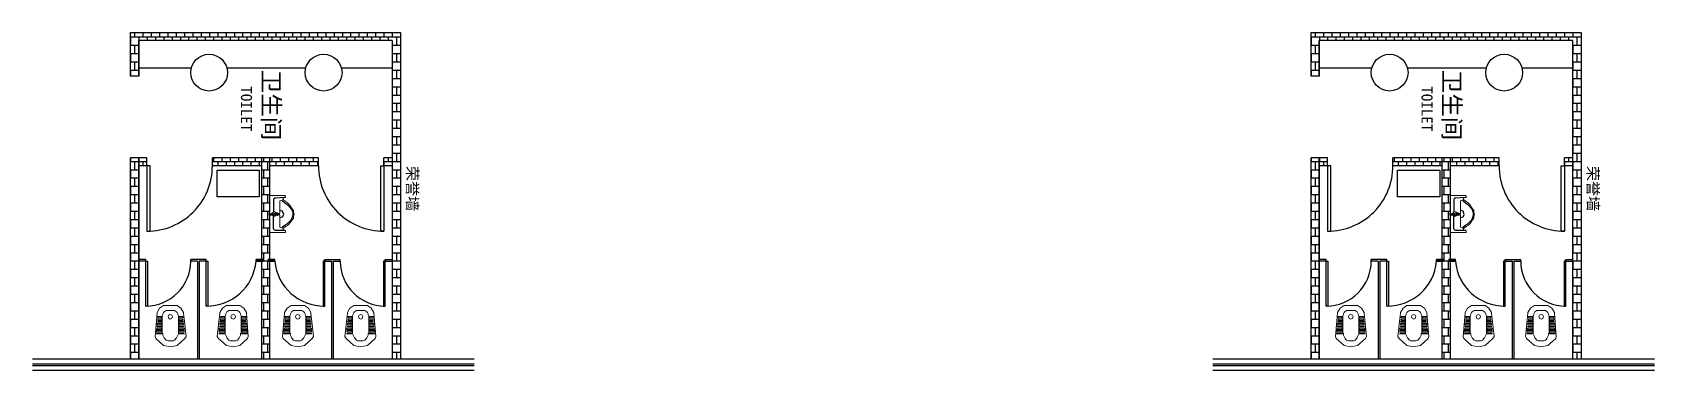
# Model space of a CAD drawing. Header units: millimetres. Extents: x 5625199 to 7433318, y -3316392 to -2552493.
# Drawn here: x 6561833 to 6581670, y -2658205 to -2654065 of the extents above; entities that cross this region are included whole.
import ezdxf

# ---------------------------------------------------------------- set-up
doc = ezdxf.new("R2010")
doc.units = ezdxf.units.MM
for name, color, linetype in [('PL-固定家具', 155, 'Continuous'), ('PL-文字标注', 2, 'Continuous'), ('PL-新建墙体', 5, 'Continuous'), ('PL-活动家具', 15, 'Continuous'), ('PL-门', 4, 'Continuous')]:
    doc.layers.add(name, color=color, linetype=linetype)
doc.styles.add('黑体', font='simhei.ttf')

# ---------------------------------------------------------------- blocks, each defined once
blk = doc.blocks.new('GRDRDRD')
at = {"lineweight": 9}
for points in [[(5099847, -2519310), (5099792, -2519279), (5099760, -2519231), (5099760, -2519145), (5099760, -2519066), (5099792, -2519018), (5099847, -2518987)], [(5099823, -2519097), (5099839, -2519073)], [(5099823, -2519200), (5099823, -2519097)], [(5099839, -2519073), (5099847, -2519066), (5099863, -2519058), (5099871, -2519058), (5099886, -2519050), (5100100, -2519050)], [(5099847, -2518987), (5099855, -2518987)], [(5100139, -2518955), (5099855, -2518987)], [(5100100, -2519050), (5100107, -2519050)], [(5100107, -2519050), (5100123, -2519058), (5100139, -2519066), (5100155, -2519073), (5100163, -2519081), (5100178, -2519089), (5100186, -2519097)], [(5100139, -2518955), (5100163, -2518971)], [(5100163, -2518971), (5100250, -2519066), (5100265, -2519145), (5100250, -2519231), (5100163, -2519326)], [(5100186, -2519097), (5100194, -2519113)], [(5099839, -2519223), (5099823, -2519200)], [(5100107, -2519247), (5100100, -2519247), (5099886, -2519247), (5099871, -2519239), (5099863, -2519239), (5099847, -2519231), (5099839, -2519223)], [(5100107, -2519239), (5100100, -2519247)], [(5100186, -2519200), (5100178, -2519208), (5100163, -2519216), (5100155, -2519223), (5100139, -2519231), (5100123, -2519239), (5100107, -2519239)], [(5100194, -2519176), (5100186, -2519200)], [(5100194, -2519176), (5100194, -2519113)], [(5100139, -2519334), (5099855, -2519310), (5099847, -2519310)], [(5100163, -2519326), (5100139, -2519334)]]:
    blk.add_lwpolyline(points, dxfattribs=at)
at = {"lineweight": 13}
for points in [[(5099894, -2518995), (5099910, -2518995), (5099910, -2519042), (5099894, -2519042)], [(5099926, -2518995), (5099942, -2518995), (5099942, -2519042), (5099926, -2519042)], [(5099950, -2518995), (5099965, -2518987), (5099965, -2519042), (5099950, -2519042)], [(5099981, -2518987), (5099997, -2518987), (5099997, -2519042), (5099981, -2519042)], [(5100013, -2518987), (5100021, -2518987), (5100021, -2519042), (5100013, -2519042)], [(5100052, -2519042), (5100036, -2519042), (5100036, -2518979), (5100052, -2518979)], [(5100084, -2519042), (5100068, -2519042), (5100068, -2518979), (5100084, -2518979)], [(5100107, -2519042), (5100100, -2519042), (5100100, -2518979), (5100107, -2518979)], [(5099894, -2519176), (5099878, -2519168), (5099871, -2519152), (5099878, -2519129), (5099894, -2519121), (5099918, -2519129), (5099926, -2519152), (5099918, -2519168)], [(5100084, -2519318), (5100068, -2519318), (5100068, -2519255), (5100084, -2519255)], [(5100100, -2519318), (5100100, -2519255), (5100107, -2519255), (5100107, -2519318)]]:
    blk.add_lwpolyline(points, close=True, dxfattribs=at)
for points in [[(5099894, -2519302), (5099894, -2519255), (5099910, -2519255), (5099910, -2519302)], [(5099910, -2519302), (5099894, -2519302)], [(5099926, -2519302), (5099926, -2519255), (5099942, -2519255), (5099942, -2519302)], [(5099942, -2519302), (5099926, -2519302)], [(5099950, -2519302), (5099950, -2519255), (5099965, -2519255), (5099965, -2519302)], [(5099965, -2519302), (5099950, -2519302)], [(5099981, -2519310), (5099981, -2519255), (5099997, -2519255), (5099997, -2519310)], [(5100013, -2519310), (5100013, -2519255), (5100021, -2519255), (5100021, -2519310)], [(5100036, -2519310), (5100036, -2519255), (5100052, -2519255), (5100052, -2519318), (5100036, -2519310)], [(5099997, -2519310), (5099981, -2519310)], [(5100021, -2519310), (5100013, -2519310)]]:
    blk.add_lwpolyline(points, dxfattribs=at)
blk = doc.blocks.new('SFSEEE')
at = {"lineweight": 9}
for points in [[(5103261, -2495352), (5103269, -2495352), (5103269, -2495375), (5103261, -2495375), (5103072, -2495375), (5103072, -2494925), (5103261, -2494925), (5103269, -2494933), (5103269, -2494949), (5103261, -2494949)], [(5103198, -2495139), (5103198, -2495012), (5103198, -2494989), (5103222, -2494981), (5103238, -2494973)], [(5103246, -2494949), (5103238, -2494957), (5103238, -2494965), (5103238, -2494973), (5103269, -2494996), (5103293, -2495012), (5103317, -2495036), (5103340, -2495075), (5103364, -2495107), (5103364, -2495123), (5103372, -2495154), (5103364, -2495178), (5103364, -2495202), (5103340, -2495233), (5103317, -2495265), (5103293, -2495289), (5103269, -2495304), (5103238, -2495328), (5103238, -2495336), (5103238, -2495344), (5103246, -2495352)], [(5103238, -2495328), (5103222, -2495320), (5103198, -2495312), (5103198, -2495296), (5103198, -2495162)]]:
    blk.add_lwpolyline(points, dxfattribs=at)
at = {"lineweight": 25}
for points in [[(5103261, -2494949), (5103143, -2494957), (5103127, -2494957), (5103119, -2494973), (5103119, -2495123)], [(5103222, -2494981), (5103230, -2494989), (5103261, -2495012), (5103285, -2495028), (5103301, -2495044), (5103332, -2495083), (5103348, -2495107), (5103356, -2495131), (5103356, -2495154), (5103356, -2495170), (5103348, -2495194), (5103332, -2495225), (5103301, -2495257), (5103285, -2495273), (5103261, -2495289), (5103230, -2495312), (5103222, -2495320)], [(5103072, -2495146), (5103096, -2495146), (5103104, -2495139)], [(5103104, -2495162), (5103096, -2495162), (5103072, -2495162), (5103072, -2495139)], [(5103261, -2495352), (5103143, -2495352), (5103127, -2495344), (5103119, -2495328), (5103119, -2495178)], [(5103159, -2495139), (5103159, -2495131)], [(5103159, -2495162), (5103159, -2495154)], [(5103167, -2495146), (5103175, -2495146), (5103182, -2495146)], [(5103167, -2495154), (5103175, -2495154), (5103182, -2495154)], [(5103175, -2495162), (5103175, -2495154)], [(5103182, -2495146), (5103190, -2495146), (5103190, -2495139), (5103190, -2495162), (5103190, -2495139), (5103190, -2495162), (5103182, -2495154)], [(5103198, -2495194), (5103230, -2495186), (5103246, -2495154), (5103230, -2495115), (5103198, -2495107)]]:
    blk.add_lwpolyline(points, dxfattribs=at)
for points in [[(5103072, -2495139), (5103072, -2495162), (5103072, -2495146)], [(5103127, -2495123), (5103111, -2495131), (5103104, -2495154), (5103111, -2495170), (5103127, -2495178), (5103151, -2495170), (5103159, -2495154), (5103151, -2495131)], [(5103143, -2495154), (5103135, -2495146), (5103127, -2495146), (5103119, -2495154), (5103127, -2495162), (5103135, -2495162)], [(5103175, -2495162), (5103175, -2495139), (5103167, -2495139), (5103167, -2495162)]]:
    blk.add_lwpolyline(points, close=True, dxfattribs=at)

msp = doc.modelspace()

# ---------------------------------------------------------------- hatches: boundary and pattern name
at = {"layer": 'PL-新建墙体'}
h = msp.add_hatch(dxfattribs=at)
h.set_pattern_fill('AR-B88', color=250, scale=0.5, angle=360)
h.set_pattern_definition([(360, (8742152.87, 2995550.79), (2e-14, 101.6), []), (90, (8742152.867, 2995550.79), (-50.8, 101.6), [101.6, -101.6])])
h.paths.add_polyline_path([(6566333.51, -2658065.33), (6566333.53, -2654065.16), (6563033.14, -2654065.16), (6563033.14, -2654599.37), (6563133.24, -2654599.37), (6563133.24, -2654165.37), (6566231.42, -2654165.37), (6566231.4, -2658065.33)])
h.paths.add_polyline_path([(6564732.33, -2658065.33), (6564732.33, -2655599.37), (6564632.33, -2655599.37), (6564632.33, -2658065.33)])
h.paths.add_polyline_path([(6564732.33, -2655699.37), (6565331.65, -2655699.37), (6565331.65, -2655599.37), (6564732.33, -2655599.37)])
h.paths.add_polyline_path([(6564632.33, -2655599.37), (6564033.24, -2655599.37), (6564033.24, -2655699.37), (6564632.33, -2655699.37)])
h.paths.add_polyline_path([(6566231.41, -2655699.37), (6566231.41, -2655599.37), (6566131.65, -2655599.37), (6566131.65, -2655699.37), (6566231.41, -2655699.37)])
h.paths.add_polyline_path([(6563133.24, -2655699.37), (6563233.24, -2655699.37), (6563233.24, -2655599.37), (6563133.24, -2655599.37)])
h.paths.add_polyline_path([(6563133.24, -2655599.37), (6563033.14, -2655599.37), (6563033.14, -2658065.32), (6563133.24, -2658065.32), (6563133.24, -2655699.37)])
h = msp.add_hatch(dxfattribs=at)
h.set_pattern_fill('AR-B88', color=250, scale=0.5, angle=360)
h.set_pattern_definition([(360, (8756589.91, 2995550.79), (2e-14, 101.6), []), (90, (8756589.91, 2995550.79), (-50.8, 101.6), [101.6, -101.6])])
h.paths.add_polyline_path([(6580770.55, -2658065.33), (6580770.57, -2654065.16), (6577470.18, -2654065.16), (6577470.18, -2654599.37), (6577570.29, -2654599.37), (6577570.29, -2654165.37), (6580668.46, -2654165.37), (6580668.44, -2658065.33)])
h.paths.add_polyline_path([(6579169.37, -2658065.33), (6579169.37, -2655599.37), (6579069.37, -2655599.37), (6579069.37, -2658065.33)])
h.paths.add_polyline_path([(6579169.37, -2655699.37), (6579768.69, -2655699.37), (6579768.69, -2655599.37), (6579169.37, -2655599.37)])
h.paths.add_polyline_path([(6579069.37, -2655599.37), (6578470.28, -2655599.37), (6578470.28, -2655699.37), (6579069.37, -2655699.37)])
h.paths.add_polyline_path([(6580668.45, -2655699.37), (6580668.45, -2655599.37), (6580568.69, -2655599.37), (6580568.69, -2655699.37), (6580668.45, -2655699.37)])
h.paths.add_polyline_path([(6577570.29, -2655699.37), (6577670.28, -2655699.37), (6577670.28, -2655599.37), (6577570.29, -2655599.37)])
h.paths.add_polyline_path([(6577570.29, -2655599.37), (6577470.18, -2655599.37), (6577470.18, -2658065.32), (6577570.29, -2658065.32), (6577570.29, -2655699.37)])

# ---------------------------------------------------------------- linework, layer by layer
at = {"ltscale": 500}
for p, q in [((6563033.14, -2654065.16), (6564935.78, -2654065.16)), ((6577470.18, -2654065.16), (6579372.83, -2654065.16)), ((6563133.24, -2658065.34), (6563133.24, -2655599.37)), ((6577570.29, -2658065.34), (6577570.29, -2655599.37)), ((6563033.14, -2658065.34), (6563033.14, -2658065.34)), ((6577470.18, -2658065.34), (6577470.18, -2658065.34))]:
    msp.add_line(p, q, dxfattribs=at)
at = {"color": 250, "ltscale": 500}
for p, q in [((6567232.96, -2658065.33), (6561832.96, -2658065.33)), ((6581670.01, -2658065.33), (6576270.01, -2658065.33)), ((6567232.96, -2658205.33), (6561832.96, -2658205.33)), ((6581670.01, -2658205.33), (6576270.01, -2658205.33))]:
    msp.add_line(p, q, dxfattribs=at)
at = {"color": 3, "ltscale": 500}
for p, q in [((6567232.96, -2658125.33), (6561832.96, -2658125.33)), ((6567232.96, -2658145.33), (6561832.96, -2658145.33)), ((6581670.01, -2658125.33), (6576270.01, -2658125.33)), ((6581670.01, -2658145.33), (6576270.01, -2658145.33))]:
    msp.add_line(p, q, dxfattribs=at)
at = {"layer": 'PL-固定家具', "ltscale": 500}
for p, q in [((6563218.25, -2656845.35), (6563133.48, -2656845.35)), ((6563218.25, -2656865.35), (6563133.48, -2656865.35)), ((6563218.25, -2656865.35), (6563218.25, -2656845.35)), ((6563957.78, -2656845.35), (6563768.25, -2656845.35)), ((6563768.25, -2656865.35), (6563768.25, -2656845.35)), ((6563853.02, -2656865.35), (6563768.25, -2656865.35)), ((6563853.02, -2656865.35), (6563853.02, -2658065.35)), ((6563957.78, -2656865.35), (6563873.02, -2656865.35)), ((6563873.02, -2656865.35), (6563873.02, -2658065.35)), ((6563957.78, -2656865.35), (6563957.78, -2656845.35)), ((6564652.57, -2656845.35), (6564567.78, -2656845.35)), ((6564567.78, -2656845.35), (6564652.55, -2656845.35)), ((6564567.78, -2656865.35), (6564567.78, -2656845.35)), ((6564652.57, -2656865.35), (6564567.78, -2656865.35)), ((6564567.78, -2656865.35), (6564652.55, -2656865.35)), ((6564712.32, -2656845.35), (6564797.11, -2656845.35)), ((6564712.32, -2656865.35), (6564797.11, -2656865.35)), ((6564797.11, -2656845.35), (6564712.33, -2656845.35)), ((6564797.11, -2656865.35), (6564712.33, -2656865.35)), ((6564797.11, -2656865.35), (6564797.11, -2656845.35)), ((6565407.11, -2656845.35), (6565596.63, -2656845.35)), ((6565407.11, -2656865.35), (6565407.11, -2656845.35)), ((6565407.11, -2656865.35), (6565491.86, -2656865.35)), ((6565491.86, -2656865.35), (6565491.86, -2658065.35)), ((6565511.86, -2656865.35), (6565596.63, -2656865.35)), ((6565511.86, -2656865.35), (6565511.86, -2658065.35)), ((6565596.63, -2656865.35), (6565596.63, -2656845.35)), ((6566146.63, -2656845.35), (6566231.41, -2656845.35)), ((6566146.63, -2656865.35), (6566146.63, -2656845.35)), ((6566146.63, -2656865.35), (6566231.41, -2656865.35)), ((6577655.29, -2656845.35), (6577570.52, -2656845.35)), ((6577655.29, -2656865.35), (6577570.52, -2656865.35)), ((6577655.29, -2656865.35), (6577655.29, -2656845.35)), ((6578394.82, -2656845.35), (6578205.29, -2656845.35)), ((6578205.29, -2656865.35), (6578205.29, -2656845.35)), ((6578290.06, -2656865.35), (6578205.29, -2656865.35)), ((6578290.06, -2656865.35), (6578290.06, -2658065.35)), ((6578394.82, -2656865.35), (6578310.06, -2656865.35)), ((6578310.06, -2656865.35), (6578310.06, -2658065.35)), ((6578394.82, -2656865.35), (6578394.82, -2656845.35)), ((6579089.61, -2656845.35), (6579004.82, -2656845.35)), ((6579004.82, -2656845.35), (6579089.59, -2656845.35)), ((6579004.82, -2656865.35), (6579004.82, -2656845.35)), ((6579089.61, -2656865.35), (6579004.82, -2656865.35)), ((6579004.82, -2656865.35), (6579089.59, -2656865.35)), ((6579149.36, -2656845.35), (6579234.15, -2656845.35)), ((6579149.36, -2656865.35), (6579234.15, -2656865.35)), ((6579234.15, -2656845.35), (6579149.38, -2656845.35)), ((6579234.15, -2656865.35), (6579149.38, -2656865.35)), ((6579234.15, -2656865.35), (6579234.15, -2656845.35)), ((6579844.15, -2656845.35), (6580033.68, -2656845.35)), ((6579844.15, -2656865.35), (6579844.15, -2656845.35)), ((6579844.15, -2656865.35), (6579928.9, -2656865.35)), ((6579928.9, -2656865.35), (6579928.9, -2658065.35)), ((6579948.9, -2656865.35), (6580033.68, -2656865.35)), ((6579948.9, -2656865.35), (6579948.9, -2658065.35)), ((6580033.68, -2656865.35), (6580033.68, -2656845.35)), ((6580583.68, -2656845.35), (6580668.45, -2656845.35)), ((6580583.68, -2656865.35), (6580583.68, -2656845.35)), ((6580583.68, -2656865.35), (6580668.45, -2656865.35))]:
    msp.add_line(p, q, dxfattribs=at)
at = {"layer": 'PL-新建墙体'}
for p, q in [((6563033.14, -2654599.37), (6563033.14, -2654065.16)), ((6563033.14, -2654065.16), (6566333.53, -2654065.16)), ((6563133.24, -2654599.37), (6563133.24, -2654165.37)), ((6566231.42, -2654165.37), (6563133.24, -2654165.37)), ((6563133.24, -2654165.37), (6563133.24, -2654599.37)), ((6566231.42, -2654165.37), (6566231.4, -2658065.32)), ((6566333.53, -2654065.16), (6566333.51, -2658065.32)), ((6577470.18, -2654599.37), (6577470.18, -2654065.16)), ((6577470.18, -2654065.16), (6580770.57, -2654065.16)), ((6577570.29, -2654599.37), (6577570.29, -2654165.37)), ((6580668.46, -2654165.37), (6577570.29, -2654165.37)), ((6577570.29, -2654165.37), (6577570.29, -2654599.37)), ((6580668.46, -2654165.37), (6580668.44, -2658065.32)), ((6580770.57, -2654065.16), (6580770.55, -2658065.32)), ((6563133.24, -2654599.37), (6563033.14, -2654599.37)), ((6577570.29, -2654599.37), (6577470.18, -2654599.37)), ((6563033.14, -2658065.34), (6563033.14, -2655599.37)), ((6563133.24, -2655599.37), (6563033.14, -2655599.37)), ((6563133.24, -2655599.37), (6563133.24, -2658065.34)), ((6563233.24, -2655599.37), (6563133.24, -2655599.37)), ((6563233.24, -2655699.37), (6563133.24, -2655699.37)), ((6563233.24, -2655699.37), (6563233.24, -2655599.37)), ((6565331.65, -2655599.37), (6564033.24, -2655599.37)), ((6564033.24, -2655699.37), (6564033.24, -2655599.37)), ((6564633.14, -2655699.37), (6564033.24, -2655699.37)), ((6564632.33, -2655599.37), (6564632.33, -2658065.34)), ((6565331.65, -2655699.37), (6564731.52, -2655699.37)), ((6564732.33, -2655599.37), (6564732.33, -2658065.34)), ((6565331.65, -2655699.37), (6565331.65, -2655599.37)), ((6566231.42, -2655599.37), (6566131.65, -2655599.37)), ((6566131.65, -2655699.37), (6566131.65, -2655599.37)), ((6566231.42, -2655699.37), (6566131.65, -2655699.37)), ((6577470.18, -2658065.34), (6577470.18, -2655599.37)), ((6577570.29, -2655599.37), (6577470.18, -2655599.37)), ((6577670.28, -2655599.37), (6577570.29, -2655599.37)), ((6577570.29, -2655599.37), (6577570.29, -2658065.34)), ((6577670.28, -2655699.37), (6577570.29, -2655699.37)), ((6577670.28, -2655699.37), (6577670.28, -2655599.37)), ((6579768.69, -2655599.37), (6578470.28, -2655599.37)), ((6578470.28, -2655699.37), (6578470.28, -2655599.37)), ((6579070.19, -2655699.37), (6578470.28, -2655699.37)), ((6579069.37, -2655599.37), (6579069.37, -2658065.34)), ((6579768.69, -2655699.37), (6579168.56, -2655699.37)), ((6579169.37, -2655599.37), (6579169.37, -2658065.34)), ((6579768.69, -2655699.37), (6579768.69, -2655599.37)), ((6580668.46, -2655599.37), (6580568.69, -2655599.37)), ((6580568.69, -2655699.37), (6580568.69, -2655599.37)), ((6580668.46, -2655699.37), (6580568.69, -2655699.37))]:
    msp.add_line(p, q, dxfattribs=at)
at = {"layer": 'PL-活动家具'}
for p, q in [((6563133.24, -2654499.37), (6563775.71, -2654499.38)), ((6564210.34, -2654499.38), (6565176.34, -2654499.38)), ((6565610.97, -2654499.38), (6566231.42, -2654499.39)), ((6577570.29, -2654499.37), (6578212.75, -2654499.38)), ((6578647.38, -2654499.38), (6579613.38, -2654499.38)), ((6580048.01, -2654499.38), (6580668.46, -2654499.39))]:
    msp.add_line(p, q, dxfattribs=at)
for points in [[(6564607.13, -2655751.04), (6564607.13, -2656077.56), (6564090, -2656077.56), (6564090, -2655751.04)], [(6579044.17, -2655751.04), (6579044.17, -2656077.56), (6578527.04, -2656077.56), (6578527.04, -2655751.04)]]:
    msp.add_lwpolyline(points, close=True, dxfattribs=at)
for centre in [(6563993.03, -2654557.68), (6565393.65, -2654557.68), (6578430.07, -2654557.68), (6579830.69, -2654557.68)]:
    msp.add_circle(centre, 225, dxfattribs=at)
at = {"layer": 'PL-门'}
for points in [[(6563233.24, -2655699.37), (6563233.24, -2656499.37), (6563273.24, -2656499.37), (6563273.24, -2655699.37)], [(6566131.64, -2655699.37), (6566131.64, -2656499.37), (6566091.64, -2656499.37), (6566091.64, -2655699.37)], [(6577670.28, -2655699.37), (6577670.28, -2656499.37), (6577710.28, -2656499.37), (6577710.28, -2655699.37)], [(6580568.69, -2655699.37), (6580568.69, -2656499.37), (6580528.69, -2656499.37), (6580528.69, -2655699.37)], [(6563238.25, -2656865.35), (6563238.25, -2657415.35), (6563218.25, -2657415.35), (6563218.25, -2656865.35)], [(6563977.78, -2656865.35), (6563977.78, -2657415.35), (6563957.78, -2657415.35), (6563957.78, -2656865.35)], [(6565387.11, -2656865.35), (6565387.11, -2657415.35), (6565407.11, -2657415.35), (6565407.11, -2656865.35)], [(6566126.63, -2656865.35), (6566126.63, -2657415.35), (6566146.63, -2657415.35), (6566146.63, -2656865.35)], [(6577675.29, -2656865.35), (6577675.29, -2657415.35), (6577655.29, -2657415.35), (6577655.29, -2656865.35)], [(6578414.82, -2656865.35), (6578414.82, -2657415.35), (6578394.82, -2657415.35), (6578394.82, -2656865.35)], [(6579824.15, -2656865.35), (6579824.15, -2657415.35), (6579844.15, -2657415.35), (6579844.15, -2656865.35)], [(6580563.68, -2656865.35), (6580563.68, -2657415.35), (6580583.68, -2657415.35), (6580583.68, -2656865.35)]]:
    msp.add_lwpolyline(points, close=True, dxfattribs=at)
at = {"layer": 'PL-门', "color": 250}
for centre, radius, start, end in [((6563233.24, -2655699.37), 800, 270, 0.141393), ((6566131.64, -2655699.37), 800, 179.858607, 270), ((6577670.28, -2655699.37), 800, 270, 0.141393), ((6580568.69, -2655699.37), 800, 179.858607, 270), ((6563218.25, -2656865.35), 550, 270, 0), ((6563966.19, -2656811.4), 604.01, 269.20245, 354.875677), ((6565398.7, -2656811.4), 604.01, 185.124323, 270.79755), ((6566146.63, -2656865.35), 550, 180, 270), ((6577655.29, -2656865.35), 550, 270, 0), ((6578403.23, -2656811.4), 604.01, 269.20245, 354.875677), ((6579835.74, -2656811.4), 604.01, 185.124323, 270.79755), ((6580583.68, -2656865.35), 550, 180, 270)]:
    msp.add_arc(centre, radius, start, end, dxfattribs=at)

# ---------------------------------------------------------------- block references
at = {"layer": 'PL-活动家具'}
for p in [(1461660.39, -161138.67), (1476097.43, -161138.67)]:
    msp.add_blockref('SFSEEE', p, dxfattribs=at)
at = {"layer": 'PL-活动家具', "rotation": 270}
for p in [(9082667.15, 2442351.55), (9084225.99, 2442351.55), (9097104.19, 2442351.55), (9098663.04, 2442351.55)]:
    msp.add_blockref('GRDRDRD', p, dxfattribs=at)
at = {"layer": 'PL-活动家具', "xscale": -1}
for p, rotation in [((4045138.89, 2442351.55), 89.99999999999999), ((4046697.73, 2442351.55), 89.99999999999999), ((4059575.93, 2442351.55), 89.99999999999996), ((4061134.77, 2442351.55), 89.99999999999996)]:
    msp.add_blockref('GRDRDRD', p, dxfattribs=dict(at, rotation=rotation))

# ---------------------------------------------------------------- texts
at = {"layer": 'PL-文字标注', "color": 2, "style": '黑体'}
for s, height, p in [('卫生间', 211.2, (6564648.62, -2654522.24)), ('卫生间', 211.2, (6579085.66, -2654522.24)), ('TOILET', 135.168, (6564382.99, -2654725.23)), ('TOILET', 135.168, (6578820.04, -2654725.23)), ('荣誉墙', 135.168, (6566412.78, -2655700.3)), ('荣誉墙', 135.168, (6580849.83, -2655700.3))]:
    msp.add_text(s, height=height, rotation=270, dxfattribs=at).set_placement(p)

doc.saveas('drawing.dxf')
